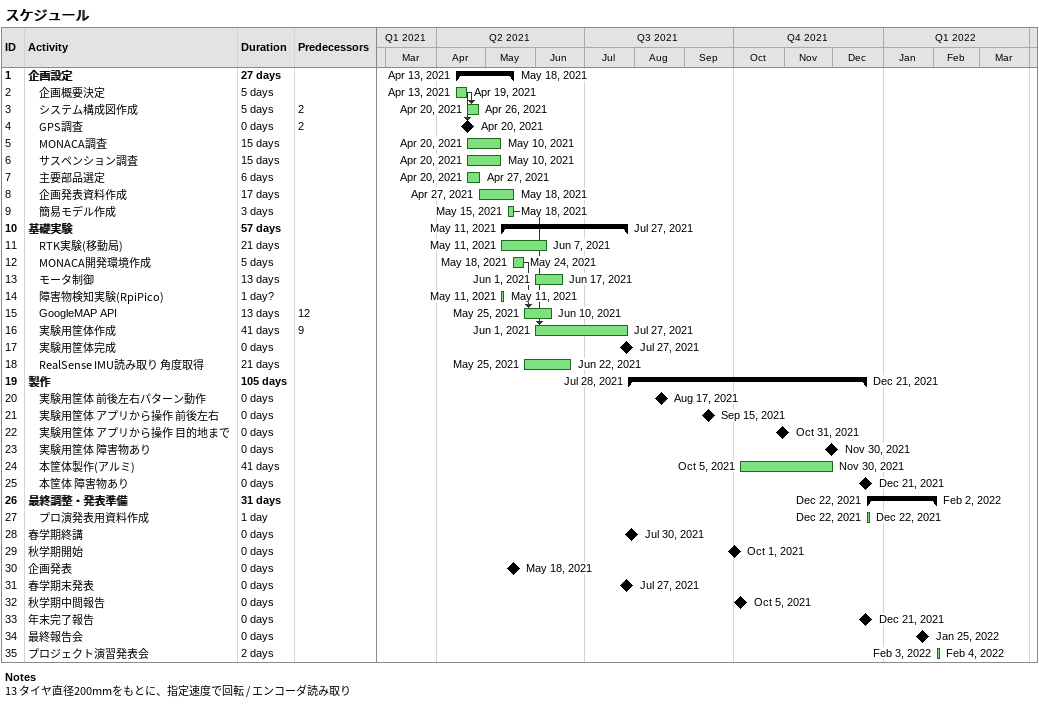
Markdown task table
スケジュール

| ID | Level | Task | Duration | Start | Finish | Predecessors |
|---|---|---|---|---|---|---|
| 1 | 1 | **企画設定** | 27d | 2021-04-13 | 2021-05-18 |  |
| 2 | 2 | 企画概要決定 | 5d | 2021-04-13 | 2021-04-19 |  |
| 3 | 2 | システム構成図作成 | 5d | 2021-04-20 | 2021-04-26 | 2 |
| 4 | 2 | GPS調査 | 0d | 2021-04-20 | 2021-04-20 | 2 |
| 5 | 2 | MONACA調査 | 15d | 2021-04-20 | 2021-05-10 |  |
| 6 | 2 | サスペンション調査 | 15d | 2021-04-20 | 2021-05-10 |  |
| 7 | 2 | 主要部品選定 | 6d | 2021-04-20 | 2021-04-27 |  |
| 8 | 2 | 企画発表資料作成 | 17d | 2021-04-27 | 2021-05-18 |  |
| 9 | 2 | 簡易モデル作成 | 3d | 2021-05-15 | 2021-05-18 |  |
| 10 | 1 | **基礎実験** | 57d | 2021-05-11 | 2021-07-27 |  |
| 11 | 2 | RTK実験(移動局) | 21d | 2021-05-11 | 2021-06-07 |  |
| 12 | 2 | MONACA開発環境作成 | 5d | 2021-05-18 | 2021-05-24 |  |
| 13 | 2 | モータ制御 | 13d | 2021-06-01 | 2021-06-17 |  |
| 14 | 2 | 障害物検知実験(RpiPico) | 1d? | 2021-05-11 | 2021-05-11 |  |
| 15 | 2 | GoogleMAP API | 13d | 2021-05-25 | 2021-06-10 | 12 |
| 16 | 2 | 実験用筐体作成 | 41d | 2021-06-01 | 2021-07-27 | 9 |
| 17 | 2 | 実験用筐体完成 | 0d | 2021-07-27 | 2021-07-27 |  |
| 18 | 2 | RealSense IMU読み取り 角度取得 | 21d | 2021-05-25 | 2021-06-22 |  |
| 19 | 1 | **製作** | 105d | 2021-07-28 | 2021-12-21 |  |
| 20 | 2 | 実験用筐体 前後左右パターン動作 | 0d | 2021-08-17 | 2021-08-17 |  |
| 21 | 2 | 実験用筐体 アプリから操作 前後左右 | 0d | 2021-09-15 | 2021-09-15 |  |
| 22 | 2 | 実験用筐体 アプリから操作 目的地まで | 0d | 2021-10-31 | 2021-10-31 |  |
| 23 | 2 | 実験用筐体 障害物あり | 0d | 2021-11-30 | 2021-11-30 |  |
| 24 | 2 | 本筐体製作(アルミ) | 41d | 2021-10-05 | 2021-11-30 |  |
| 25 | 2 | 本筐体 障害物あり | 0d | 2021-12-21 | 2021-12-21 |  |
| 26 | 1 | **最終調整・発表準備** | 31d | 2021-12-22 | 2022-02-02 |  |
| 27 | 2 | プロ演発表用資料作成 | 1d | 2021-12-22 | 2021-12-22 |  |
| 28 | 1 | 春学期終講 | 0d | 2021-07-30 | 2021-07-30 |  |
| 29 | 1 | 秋学期開始 | 0d | 2021-10-01 | 2021-10-01 |  |
| 30 | 1 | 企画発表 | 0d | 2021-05-18 | 2021-05-18 |  |
| 31 | 1 | 春学期末発表 | 0d | 2021-07-27 | 2021-07-27 |  |
| 32 | 1 | 秋学期中間報告 | 0d | 2021-10-05 | 2021-10-05 |  |
| 33 | 1 | 年末完了報告 | 0d | 2021-12-21 | 2021-12-21 |  |
| 34 | 1 | 最終報告会 | 0d | 2022-01-25 | 2022-01-25 |  |
| 35 | 1 | プロジェクト演習発表会 | 2d | 2022-02-03 | 2022-02-04 |  |

Notes
- 13: タイヤ直径200mmをもとに、指定速度で回転 / エンコーダ読み取り
